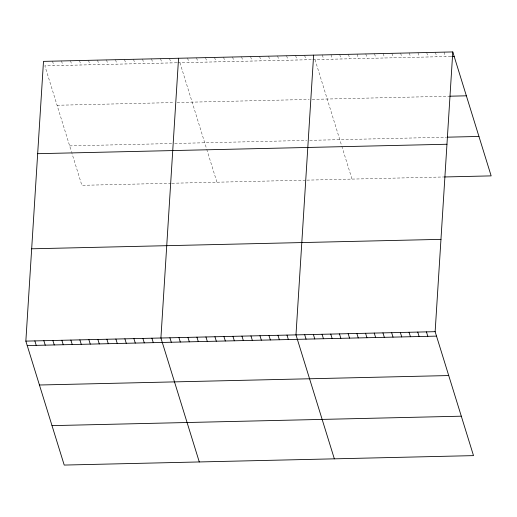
<?xml version="1.0" encoding="UTF-8"?>
<svg xmlns="http://www.w3.org/2000/svg" width="517" height="517" viewBox="0 0 517 517"><rect width="100%" height="100%" fill="white"/><g stroke="black" fill="none" stroke-linecap="round" stroke-linejoin="round"><path stroke-width="0.39" stroke-dasharray="2.58 1.94" d="M176.93 62.777L44.869 65.827L71.462 151.733M177.68 62.764L311.997 59.662M312.746 59.642L450.998 56.456M57.077 105.261L174.132 102.56M177.131 102.489L309.198 99.445M312.197 99.374L448.969 96.22M69.653 145.891L171.702 143.539M174.701 143.468L306.768 140.417M309.767 140.353L446.526 137.199M171.153 183.264L81.86 185.325L71.689 152.463M171.903 183.251L306.219 180.149M306.969 180.136L443.709 176.976M444.084 52.133L445.46 56.586M435.385 52.333L436.762 56.786M426.687 52.534L428.063 56.986M417.988 52.734L419.371 57.187M409.296 52.934L410.672 57.387M400.597 53.135L401.974 57.587M391.899 53.335L393.275 57.788M383.2 53.535L384.577 57.988M374.502 53.736L375.878 58.188M365.803 53.936L367.186 58.389M357.111 54.143L358.488 58.589M348.413 54.343L349.789 58.789M339.714 54.544L341.091 58.99M331.016 54.744L332.392 59.19M322.317 54.944L323.694 59.39M315.002 59.591L341.595 145.503M341.821 146.233L351.993 179.095M304.616 55.351L305.993 59.798M295.614 55.558L296.991 60.011M286.612 55.765L287.988 60.218M277.603 55.972L278.98 60.424M268.601 56.185L269.977 60.631M259.599 56.392L260.975 60.838M250.59 56.599L251.966 61.045M241.588 56.805L242.964 61.252M232.585 57.012L233.962 61.465M223.577 57.219L224.953 61.672M214.574 57.426L215.951 61.878M205.572 57.639L206.949 62.085M196.563 57.846L197.94 62.292M187.561 58.053L188.938 62.499M179.935 62.712L206.529 148.618M206.755 149.348L216.927 182.21M169.55 58.466L170.927 62.919M160.548 58.673L161.924 63.126M151.546 58.88L152.922 63.332M142.537 59.093L143.913 63.539M133.535 59.3L134.911 63.746M124.532 59.507L125.909 63.953M115.524 59.714L116.9 64.166M106.521 59.92L107.898 64.373M97.519 60.127L98.896 64.58M88.51 60.334L89.887 64.787M79.508 60.547L80.885 64.993M70.506 60.754L71.882 65.2M61.497 60.961L62.874 65.407M52.495 61.168L53.871 65.62"/><path stroke-width="0.78" d="M452.782 51.933L435.14 331.675L473.507 455.626L64.218 465.067L25.85 341.117L43.493 61.374L452.782 51.933L491.15 175.883L444.497 176.963M178.559 58.259L160.916 338.002L199.284 461.952M313.625 55.145L295.983 334.887L334.35 458.837M451.787 56.437L454.159 56.379M449.764 96.201L466.366 95.819M447.315 137.179L478.942 136.449M37.67 153.691L446.959 144.249M31.673 248.8L440.962 239.358M25.85 341.117L435.14 331.675M27.227 345.569L436.516 336.121M39.434 385.003L448.724 375.555M52.01 425.633L461.3 416.191M426.441 331.875L427.817 336.321M417.742 332.076L419.125 336.522M409.05 332.276L410.427 336.722M400.352 332.476L401.728 336.922M391.653 332.677L393.03 337.129M382.955 332.877L384.331 337.33M374.256 333.077L375.633 337.53M365.558 333.278L366.941 337.73M356.866 333.478L358.242 337.931M348.167 333.678L349.544 338.131M339.469 333.879L340.845 338.331M330.77 334.079L332.147 338.532M322.072 334.279L323.448 338.732M313.38 334.48L314.756 338.932M304.681 334.686L306.058 339.133M286.98 335.094L288.357 339.54M277.972 335.3L279.348 339.747M268.969 335.507L270.346 339.96M259.967 335.714L261.344 340.167M250.958 335.921L252.335 340.373M241.956 336.128L243.333 340.58M232.954 336.341L234.33 340.787M223.945 336.548L225.322 340.994M214.943 336.754L216.319 341.201M205.94 336.961L207.317 341.414M196.932 337.168L198.308 341.621M187.93 337.375L189.306 341.827M178.927 337.582L180.304 342.034M169.919 337.795L171.295 342.241M151.914 338.208L153.29 342.655M142.905 338.415L144.282 342.868M133.903 338.622L135.28 343.075M124.901 338.829L126.277 343.282M115.892 339.042L117.269 343.488M106.89 339.249L108.266 343.695M97.887 339.456L99.264 343.902M88.879 339.663L90.255 344.115M79.876 339.869L81.253 344.322M70.874 340.076L72.251 344.529M61.866 340.283L63.242 344.736M52.863 340.496L54.24 344.942M43.861 340.703L45.237 345.149M34.852 340.91L36.229 345.356"/></g></svg>
